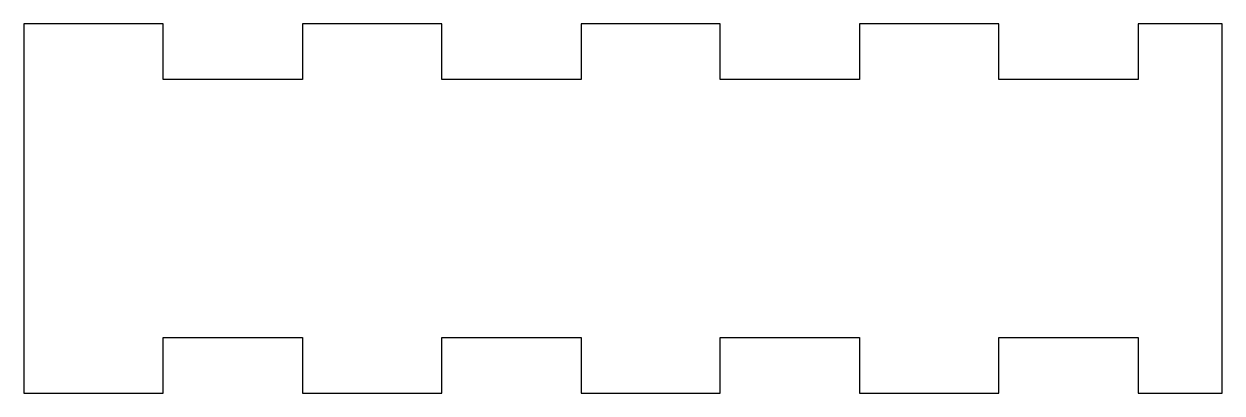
# Model space of a CAD drawing. Header units: millimetres. Extents: x 0 to 65, y 0 to 20.
import ezdxf

# ---------------------------------------------------------------- set-up
doc = ezdxf.new("R2010")
doc.units = ezdxf.units.MM

msp = doc.modelspace()

# ---------------------------------------------------------------- linework, layer by layer
at = {"color": 7, "linetype": 'Continuous', "lineweight": 25}
for p, q in [((7.555992, 20), (0, 20)), ((0, 20), (0, 0)), ((7.555992, 17.000006), (7.555992, 20)), ((15.11173, 20), (15.11173, 17.000006)), ((22.667468, 20), (15.11173, 20)), ((22.667468, 17.000006), (22.667468, 20)), ((30.221936, 20), (30.221936, 17.000006)), ((37.777674, 20), (30.221936, 20)), ((37.777674, 17.000006), (37.777674, 20)), ((45.333412, 20), (45.333412, 17.000006)), ((52.88915, 20), (45.333412, 20)), ((52.88915, 17.000006), (52.88915, 20)), ((60.444634, 20), (60.444634, 17.000006)), ((65.000886, 20), (60.444634, 20)), ((65.000886, 0), (65.000886, 20)), ((15.11173, 17.000006), (7.555992, 17.000006)), ((30.221936, 17.000006), (22.667468, 17.000006)), ((45.333412, 17.000006), (37.777674, 17.000006)), ((60.444634, 17.000006), (52.88915, 17.000006)), ((7.555992, 2.999994), (15.11173, 2.999994)), ((7.555992, 0), (7.555992, 2.999994)), ((15.11173, 2.999994), (15.11173, 0)), ((22.667468, 2.999994), (30.221936, 2.999994)), ((22.667468, 0), (22.667468, 2.999994)), ((30.221936, 2.999994), (30.221936, 0)), ((37.777674, 2.999994), (45.333412, 2.999994)), ((37.777674, 0), (37.777674, 2.999994)), ((45.333412, 2.999994), (45.333412, 0)), ((52.88915, 2.999994), (60.444634, 2.999994)), ((52.88915, 0), (52.88915, 2.999994)), ((60.444634, 2.999994), (60.444634, 0)), ((0, 0), (7.555992, 0)), ((15.11173, 0), (22.667468, 0)), ((30.221936, 0), (37.777674, 0)), ((45.333412, 0), (52.88915, 0)), ((60.444634, 0), (65.000886, 0))]:
    msp.add_line(p, q, dxfattribs=at)

doc.saveas('drawing.dxf')
